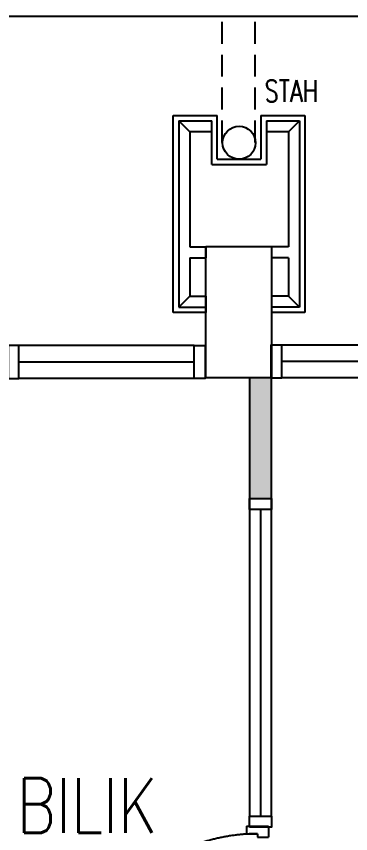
# Model space of a CAD drawing. Header units: millimetres. Extents: x 982 to 80582, y 687 to 58800.
# Drawn here: x 30852 to 32378, y 42854 to 46583 of the extents above; entities that cross this region are included whole.
import ezdxf
from ezdxf.enums import TextEntityAlignment as Align

# ---------------------------------------------------------------- set-up
doc = ezdxf.new("R2010")
doc.units = ezdxf.units.MM
doc.linetypes.add('DASHDOT', pattern=[1, 0.5, -0.25, 0, -0.25])
doc.linetypes.add('HIDDEN', pattern=[0.375, 0.25, -0.125])
for name, color, linetype in [('A-ARR', 4, 'Continuous'), ('A-COLUMN', 3, 'Continuous'), ('A-DOOR', 9, 'Continuous'), ('A-DRAIN', 9, 'Continuous'), ('A-HATCH', 8, 'Continuous'), ('A-NOTE', 2, 'Continuous'), ('A-PANEL', 13, 'Continuous'), ('A-PARTITION', 4, 'Continuous'), ('A-ROOMSYM', 3, 'Continuous'), ('A-RWDP', 4, 'Continuous'), ('A-SYM', 8, 'Continuous'), ('A-WIN', 9, 'Continuous')]:
    doc.layers.add(name, color=color, linetype=linetype)
doc.styles.add('ROMANS', font='romans.shx', dxfattribs={"width": 0.75, "height": 200})
doc.styles.add('style1', font='romans.shx', dxfattribs={"height": 750})

# ---------------------------------------------------------------- blocks, each defined once
blk = doc.blocks.new('A$C75E66BF6')
at = {"layer": 'A-NOTE', "color": 8, "linetype": 'Continuous', "ltscale": 500}
for p, q in [((75, 825), (25, 875)), ((150, 875), (150, 825)), ((450, 875), (450, 825)), ((525, 825), (575, 875)), ((75, 650.3), (75, 825)), ((75, 825), (150, 825)), ((525, 825), (450, 825)), ((525, 650.3), (525, 825)), ((75, 650.3), (150, 650.3)), ((150, 650.3), (150, 600.3)), ((525, 650.3), (450, 650.3)), ((450, 650.3), (450, 600.3)), ((75, 75), (75, 600.3)), ((75, 600.3), (150, 600.3)), ((525, 600.3), (450, 600.3)), ((525, 75), (525, 600.3)), ((75, 75), (25, 25)), ((75, 75), (175, 75)), ((425, 75), (525, 75)), ((525, 75), (575, 25))]:
    blk.add_line(p, q, dxfattribs=at)
at = {"layer": 'A-PANEL', "color": 8}
for p, q in [((0, 0), (0, 900)), ((0, 900), (150, 900)), ((150, 900), (150, 875)), ((450, 900), (600, 900)), ((450, 900), (450, 875)), ((600, 900), (600, 0)), ((25, 875), (150, 875)), ((25, 25), (25, 875)), ((575, 875), (450, 875)), ((575, 25), (575, 875)), ((425, 225), (175, 225)), ((175, 25), (175, 225)), ((425, 225), (425, 25)), ((400, 200), (200, 200)), ((200, 0), (200, 200)), ((400, 200), (400, 0)), ((200, 0), (0, 0)), ((175, 25), (25, 25)), ((600, 0), (400, 0)), ((575, 25), (425, 25))]:
    blk.add_line(p, q, dxfattribs=at)
at = {"layer": 'A-RWDP', "color": 8}
blk.add_circle((300, 125), 75, dxfattribs=at)
blk = doc.blocks.new('A$C04C40081')
at = {"layer": 'A-WIN', "color": 8}
for p, q in [((850, 150), (50, 150)), ((850, 75), (50, 75)), ((850, 0), (50, 0))]:
    blk.add_line(p, q, dxfattribs=at)
at = {"layer": 'A-WIN', "color": 8, "linetype": 'Continuous'}
for points in [[(50, 150), (0, 150), (0, 0), (50, 0)], [(850, 150), (900, 150), (900, 0), (850, 0)]]:
    blk.add_lwpolyline(points, close=True, dxfattribs=at)
blk = doc.blocks.new('A$C4F656F16')
at = {"layer": 'A-DOOR', "color": 8}
for p, q in [((35, 100), (35, 877.1)), ((35, 877.1), (73, 877.1)), ((73, 100), (73, 877.1)), ((35, 100), (73, 100))]:
    blk.add_line(p, q, dxfattribs=at)
at = {"layer": 'A-DOOR', "color": 8, "linetype": 'Continuous'}
for p, q in [((0, 100), (35, 100)), ((0, 100), (0, 100)), ((0, 100), (0, 0)), ((0, 100), (0, 100)), ((35, 100), (35, 50)), ((900, 100), (865, 100)), ((865, 100), (865, 50)), ((900, 100), (900, 100)), ((900, 100), (900, 0)), ((900, 100), (900, 100)), ((35, 50), (50, 50)), ((50, 50), (50, 0)), ((865, 50), (850, 50)), ((850, 50), (850, 0)), ((0, 0), (50, 0)), ((900, 0), (850, 0))]:
    blk.add_line(p, q, dxfattribs=at)
at = {"layer": 'A-DOOR', "color": 8, "linetype": 'DASHDOT', "ltscale": 500}
blk.add_arc((35, 48), 830, 0.1381, 87.3759, dxfattribs=at)

msp = doc.modelspace()

# ---------------------------------------------------------------- hatches: boundary and pattern name
at = {"layer": 'A-HATCH'}
h = msp.add_hatch(dxfattribs=at)
h.set_pattern_fill('DOTS', color=8, scale=800)
h.set_pattern_definition([(0, (3598.94, -194877.037), (25, 50), [0, -50])])
h.paths.add_polyline_path([(27517.1, 44933.1), (27417.1, 44933.1), (27417.1, 42883.1), (27517.1, 42883.1)])
h.paths.add_polyline_path([(31867.1, 41983.1), (27417.1, 41983.1), (27417.1, 41883.1), (27517.1, 41883.1), (31867.1, 41883.1)])
h.paths.add_polyline_path([(32017.1, 44933.1), (31917.1, 44933.1), (31917.1, 44383.1), (32017.1, 44383.1)])
h.paths.add_polyline_path([(32017.1, 41983.1), (31917.1, 41983.1), (31867.1, 41983.1), (31867.1, 41883.1), (32017.1, 41883.1)])
h.paths.add_polyline_path([(27517.1, 40983.1), (27417.1, 40983.1), (27417.1, 40733.1), (27517.1, 40733.1)])
h.paths.add_polyline_path([(31917.1, 40758.1), (32017.1, 40758.1), (32017.1, 40983.1), (31917.1, 40983.1)])

# ---------------------------------------------------------------- linework, layer by layer
at = {"layer": 'A-COLUMN', "color": 8}
msp.add_lwpolyline([(31717.1, 45533.1), (32017.1, 45533.1), (32017.1, 44933.1), (31717.1, 44933.1)], close=True, dxfattribs=at)
at = {"layer": 'A-DRAIN', "color": 8, "linetype": 'Continuous', "ltscale": 1000}
msp.add_line((45367.1, 46583.1), (19867.1, 46583.1), dxfattribs=at)
at = {"layer": 'A-PARTITION', "color": 8}
for p, q in [((31917.1, 44933.1), (31917.1, 44333.1)), ((32017.1, 44333.1), (32017.1, 44933.1))]:
    msp.add_line(p, q, dxfattribs=at)
at = {"layer": 'A-RWDP', "color": 8, "linetype": 'HIDDEN', "ltscale": 400}
for p, q in [((31792.1, 46008.1), (31792.1, 46583.1)), ((31942.1, 46008.1), (31942.1, 46583.1))]:
    msp.add_line(p, q, dxfattribs=at)
at = {"layer": 'A-WIN', "color": 8, "ltscale": 790000000.0}
for p, q in [((31917.1, 44333.1), (31917.1, 42933.1)), ((32017.1, 42933.1), (32017.1, 44333.1))]:
    msp.add_line(p, q, dxfattribs=at)
at = {"layer": 'A-WIN', "color": 8}
msp.add_line((31967.1, 44333.1), (31967.1, 42933.1), dxfattribs=at)
for points in [[(31917.1, 44333.1), (31917.1, 44383.1), (32017.1, 44383.1), (32017.1, 44333.1)], [(31917.1, 42883.1), (31917.1, 42933.1), (32017.1, 42933.1), (32017.1, 42883.1)]]:
    msp.add_lwpolyline(points, close=True, dxfattribs=at)

# ---------------------------------------------------------------- block references
at = {"layer": 'A-ARR', "color": 8, "rotation": 180}
msp.add_blockref('A$C75E66BF6', (32168.8, 46131.4), dxfattribs=at)
at = {"layer": 'A-DOOR', "color": 8, "rotation": 90}
msp.add_blockref('A$C4F656F16', (32002.5, 41988.3), dxfattribs=at)
at = {"layer": 'A-WIN', "color": 8}
for p in [(30814.5, 44930.9), (32014.1, 44933.4)]:
    msp.add_blockref('A$C04C40081', p, dxfattribs=at)

# ---------------------------------------------------------------- texts
at = {"layer": 'A-ROOMSYM', "color": 8, "style": 'style1', "width": 0.8}
msp.add_text('BILIK ', height=250, dxfattribs=at).set_placement((31243.6, 42857.1), align=Align.CENTER)
at = {"layer": 'A-SYM', "color": 8, "linetype": 'HIDDEN', "ltscale": 500, "style": 'ROMANS', "width": 0.75}
msp.add_text('STAH', height=100, dxfattribs=at).set_placement((31985.6, 46192.3))

doc.saveas('drawing.dxf')
